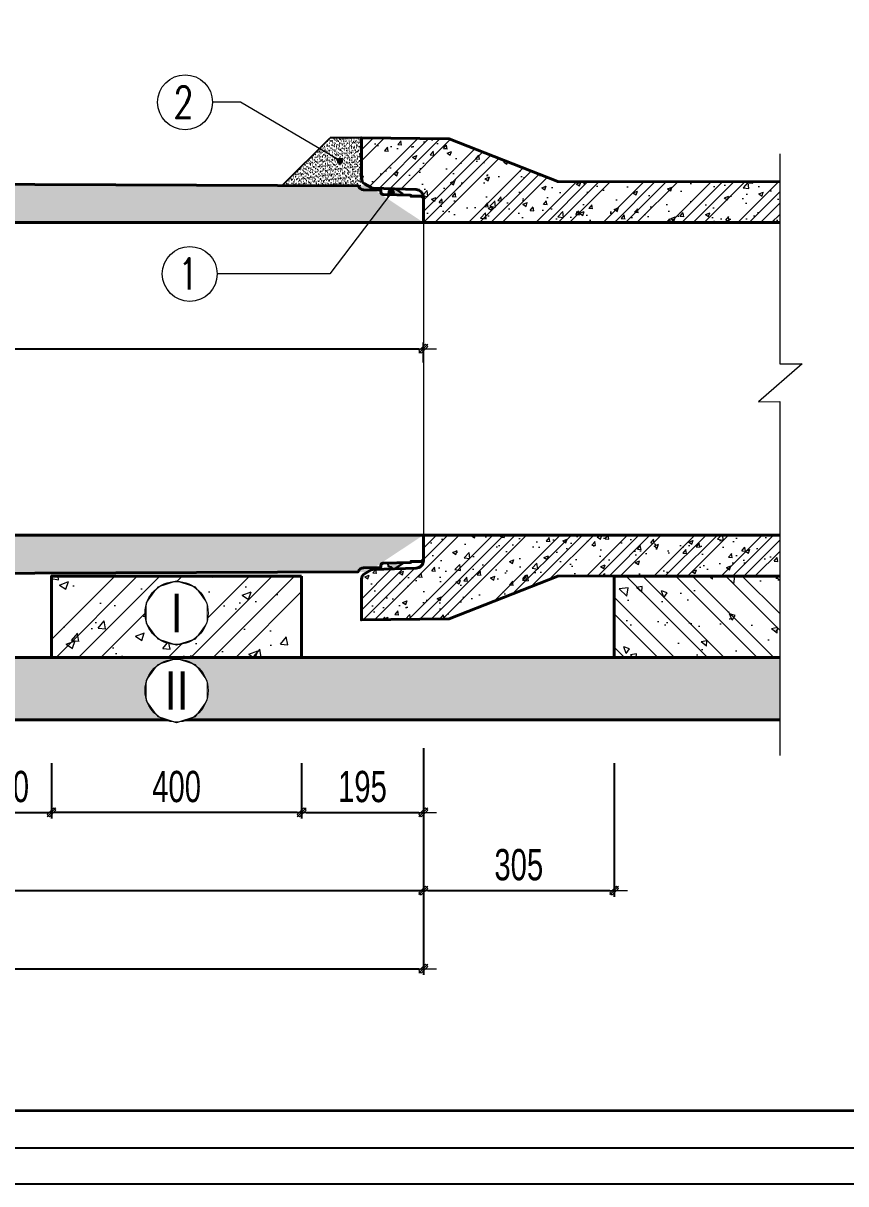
# Model space of a CAD drawing. Header units: inches. Extents: x -676 to 53517, y -16349 to 46516.
# Drawn here: x 37969 to 39285, y 2050 to 3906 of the extents above; entities that cross this region are included whole.
import ezdxf
from ezdxf.enums import TextEntityAlignment as Align

# ---------------------------------------------------------------- set-up
doc = ezdxf.new("R2010")
doc.units = ezdxf.units.IN
doc.header["$MEASUREMENT"] = 0
doc.set_wipeout_variables(frame=1)
for name, color, linetype, lineweight in [('CAT1', 2, 'Continuous', 40), ('dim', 144, 'Continuous', 13), ('ISO', 153, 'Continuous', 13), ('JOINT TAM GIAC', 151, 'Continuous', 25), ('LC Dim', 8, 'Continuous', 18), ('LC Hatch', 252, 'Continuous', 9), ('LC ISO', 153, 'Continuous', 13), ('LC Net manh', 9, 'Continuous', 5), ('LC Net thay', 7, 'Continuous', 25), ('LC Text1', 3, 'Continuous', 20), ('LC Text2', 7, 'Continuous', 25), ('THEP', 1, 'Continuous', 35)]:
    doc.layers.add(name, color=color, linetype=linetype, lineweight=lineweight)
doc.layers.add('ENTTNTHIETKE1', color=2, linetype='Continuous')
doc.layers.add('KHUNGTEN', color=5, linetype='Continuous')
doc.styles.add('General text 2', font='arial.ttf')
doc.styles.add('HOATBIF', font='hoatbif.shx', dxfattribs={"width": 0.7})
doc.styles.add('LC 3', font='vnsimli.shx', dxfattribs={"width": 0.75})
doc.styles.add('TXTDIM', font='', dxfattribs={"width": 0.7})
doc.styles.get('TXTDIM').set_extended_font_data('.VnArial')
doc.dimstyles.new('1-100(1-25)', dxfattribs={"dimscale": 25, "dimtxt": 2.5, "dimasz": 0.35, "dimexe": 0.5, "dimexo": 0, "dimgap": 0.8, "dimtad": 1, "dimdec": 0, "dimzin": 0, "dimdsep": 46, "dimtxsty": 'HOATBIF', "dimblk1": 'DOT', "dimblk2": 'DOT', "dimsah": 1, "dimcen": -1, "dimdle": 1, "dimclrd": 256, "dimclre": 256, "dimclrt": 4, "dimadec": 3, "dimazin": 2, "dimtfac": 0.333333, "dimtdec": 0, "dimtix": 1, "dimtmove": 2, "dimatfit": 3, "dimldrblk": 'DOT', "dimfxl": 1, "dimtvp": 0.833333, "dimtolj": 1, "dimtzin": 0, "dimarcsym": 0})
doc.dimstyles.new('DIM 20', dxfattribs={"dimscale": 20, "dimtxt": 2, "dimasz": 0.3, "dimexe": 0.5, "dimexo": 0, "dimgap": 0.5, "dimtad": 1, "dimdec": 0, "dimzin": 12, "dimdsep": 46, "dimtxsty": 'TXTDIM', "dimblk": 'SLASH', "dimcen": 1.5, "dimclrd": 144, "dimclre": 144, "dimclrt": 1, "dimadec": 0, "dimazin": 0, "dimtfac": 1, "dimtdec": 0, "dimtix": 1, "dimtmove": 0, "dimatfit": 3, "dimldrblk": 'DOT', "dimfxl": 2, "dimtolj": 1, "dimtzin": 0, "dimlwd": 9, "dimlwe": 9, "dimarcsym": 1})
pattern_1 = [(50, (14880.325, 33668.095), (72.87387, -6.37563), [7.62, -83.82]), (355, (14880.325, 33668.095), (-14.09713, 76.42266), [6.096, -67.056]), (100.451, (14886.4, 33667.56), (58.777, 70.04668), [6.476, -71.236]), (50, (14960.325, 33748.095), (72.87387, -6.37563), [7.62, -83.82]), (355, (14960.325, 33748.095), (-14.09713, 76.42266), [6.096, -67.056]), (100.451, (14966.4, 33747.56), (58.777, 70.04668), [6.476, -71.236]), (46.1842, (14880.325, 33688.415), (108.43162, -16.81693), [11.43, -125.73]), (96.6356, (14889.36, 33687.01), (94.9617, 98.97022), [9.714, -106.854]), (351.184, (14880.32, 33688.41), (94.96184, 98.97005), [9.144, -100.584]), (46.1842, (14960.325, 33768.415), (108.43162, -16.81693), [11.43, -125.73]), (96.6356, (14969.36, 33767.01), (94.9617, 98.97022), [9.714, -106.854]), (351.184, (14960.32, 33768.41), (94.96184, 98.97005), [9.144, -100.584]), (21, (14890.485, 33683.335), (60.64595, -40.90621), [7.62, -83.82]), (326, (14890.485, 33683.335), (24.72081, 73.67519), [6.096, -67.056]), (71.4514, (14895.54, 33679.926), (85.3666, 32.76914), [6.476, -71.236]), (21, (14970.485, 33763.335), (60.64595, -40.90621), [7.62, -83.82]), (326, (14970.485, 33763.335), (24.72081, 73.67519), [6.096, -67.056]), (71.4514, (14975.54, 33759.926), (85.3666, 32.76914), [6.476, -71.236]), (37.5, (14880.325, 33668.095), (1.235441, 33.822016), [0, -66.2432, 0, -68.072, 0, -67.31]), (7.5, (14880.325, 33668.095), (26.727865, 40.07223), [0, -38.8112, 0, -64.7192, 0, -25.654]), (327.5, (14857.668, 33668.095), (54.236238, -2.291498), [0, -25.4, 0, -79.248, 0, -105.156]), (317.5, (14847.51, 33668.095), (59.25167, 10.170596), [0, -33.02, 0, -52.6288, 0, -74.676]), (45, (14880.325, 33668.095), (-53.88154, 53.88154), []), (45, (14898.285, 33668.095), (-53.88154, 53.88154), []), (45, (14916.246, 33668.095), (-53.88154, 53.88154), []), (45, (14934.21, 33668.095), (-53.88154, 53.88154), [])]
pattern_2 = [(50, (12880.325, 33668.095), (72.87387, -6.37563), [7.62, -83.82]), (355, (12880.325, 33668.095), (-14.09713, 76.42266), [6.096, -67.056]), (100.451, (12886.4, 33667.56), (58.777, 70.04668), [6.476, -71.236]), (50, (12960.325, 33748.095), (72.87387, -6.37563), [7.62, -83.82]), (355, (12960.325, 33748.095), (-14.09713, 76.42266), [6.096, -67.056]), (100.451, (12966.4, 33747.56), (58.777, 70.04668), [6.476, -71.236]), (46.1842, (12880.325, 33688.415), (108.43162, -16.81693), [11.43, -125.73]), (96.6356, (12889.36, 33687.01), (94.9617, 98.97022), [9.714, -106.854]), (351.184, (12880.32, 33688.41), (94.96184, 98.97005), [9.144, -100.584]), (46.1842, (12960.325, 33768.415), (108.43162, -16.81693), [11.43, -125.73]), (96.6356, (12969.36, 33767.01), (94.9617, 98.97022), [9.714, -106.854]), (351.184, (12960.32, 33768.41), (94.96184, 98.97005), [9.144, -100.584]), (21, (12890.485, 33683.335), (60.64595, -40.90621), [7.62, -83.82]), (326, (12890.485, 33683.335), (24.72081, 73.67519), [6.096, -67.056]), (71.4514, (12895.54, 33679.926), (85.3666, 32.76914), [6.476, -71.236]), (21, (12970.485, 33763.335), (60.64595, -40.90621), [7.62, -83.82]), (326, (12970.485, 33763.335), (24.72081, 73.67519), [6.096, -67.056]), (71.4514, (12975.54, 33759.926), (85.3666, 32.76914), [6.476, -71.236]), (37.5, (12880.325, 33668.095), (1.235441, 33.822016), [0, -66.2432, 0, -68.072, 0, -67.31]), (7.5, (12880.325, 33668.095), (26.727865, 40.07223), [0, -38.8112, 0, -64.7192, 0, -25.654]), (327.5, (12857.668, 33668.095), (54.236238, -2.291498), [0, -25.4, 0, -79.248, 0, -105.156]), (317.5, (12847.51, 33668.095), (59.25167, 10.170596), [0, -33.02, 0, -52.6288, 0, -74.676]), (45, (12880.325, 33668.095), (-53.88154, 53.88154), []), (45, (12898.285, 33668.095), (-53.88154, 53.88154), []), (45, (12916.246, 33668.095), (-53.88154, 53.88154), []), (45, (12934.21, 33668.095), (-53.88154, 53.88154), [])]

# ---------------------------------------------------------------- blocks, each defined once
blk = doc.blocks.new('DOT')
at = {"layer": 'LC Dim'}
blk.add_line((-3, 0), (3, 0), dxfattribs=at)
at = {"layer": 'LC Dim', "color": 4}
blk.add_line((-1, -1), (1, 1), dxfattribs=at)
blk.add_lwpolyline([(0.5, 1), (-1, -0.5), (-0.5, -1), (1, 0.5)], close=True, dxfattribs=at)
blk = doc.blocks.new('*D668')
at = {"layer": 'Defpoints', "color": 0, "ltscale": 2, "transparency": 16777216}
for p in [(37864.7, 2722.9), (38014.7, 2722.9), (38014.7, 2644.4)]:
    blk.add_point(p, dxfattribs=at)
at = {"layer": 'LC Dim', "lineweight": -2, "ltscale": 2, "transparency": 16777216}
for p, q in [((37864.7, 2722.9), (37864.7, 2634.4)), ((38014.7, 2722.9), (38014.7, 2634.4)), ((37871.7, 2644.4), (38007.7, 2644.4))]:
    blk.add_line(p, q, dxfattribs=at)
at = {"layer": 'LC Dim', "lineweight": -2, "ltscale": 2, "transparency": 16777216, "xscale": 7, "yscale": 7, "zscale": 7, "rotation": 180}
blk.add_blockref('DOT', (37864.7, 2644.4), dxfattribs=at)
at = {"layer": 'LC Dim', "lineweight": -2, "ltscale": 2, "transparency": 16777216, "xscale": 7, "yscale": 7, "zscale": 7}
blk.add_blockref('DOT', (38014.7, 2644.4), dxfattribs=at)
at = {"layer": 'LC Dim', "color": 4, "ltscale": 2, "transparency": 16777216, "insert": (37939.7, 2685.4), "char_height": 50, "attachment_point": 5, "style": 'HOATBIF'}
blk.add_mtext('\\A1;150', dxfattribs=at)
blk = doc.blocks.new('_Dot')
at = {"color": 0, "linetype": 'ByBlock', "lineweight": -2}
blk.add_line((-0.5, 0), (-1, 0), dxfattribs=at)
at = {"color": 0, "linetype": 'ByBlock', "const_width": 0.5}
blk.add_lwpolyline([(-0.25, 0, 1), (0.25, 0, 1)], format="xyb", close=True, dxfattribs=at)
blk = doc.blocks.new('*D669')
at = {"layer": 'Defpoints', "color": 0, "ltscale": 2, "transparency": 16777216}
for p in [(38014.7, 2722.9), (38414.7, 2722.9), (38014.7, 2644.4)]:
    blk.add_point(p, dxfattribs=at)
at = {"layer": 'LC Dim', "lineweight": -2, "ltscale": 2, "transparency": 16777216}
for p, q in [((38014.7, 2722.9), (38014.7, 2634.4)), ((38414.7, 2722.9), (38414.7, 2634.4)), ((38407.7, 2644.4), (38021.7, 2644.4))]:
    blk.add_line(p, q, dxfattribs=at)
at = {"layer": 'LC Dim', "lineweight": -2, "ltscale": 2, "transparency": 16777216, "xscale": 7, "yscale": 7, "zscale": 7, "rotation": 180}
blk.add_blockref('DOT', (38014.7, 2644.4), dxfattribs=at)
at = {"layer": 'LC Dim', "lineweight": -2, "ltscale": 2, "transparency": 16777216, "xscale": 7, "yscale": 7, "zscale": 7}
blk.add_blockref('DOT', (38414.7, 2644.4), dxfattribs=at)
at = {"layer": 'LC Dim', "color": 4, "ltscale": 2, "transparency": 16777216, "insert": (38214.7, 2685.4), "char_height": 50, "attachment_point": 5, "style": 'HOATBIF'}
blk.add_mtext('\\A1;400', dxfattribs=at)
blk = doc.blocks.new('*D671')
at = {"layer": 'Defpoints', "color": 0, "ltscale": 2, "transparency": 16777216}
for p in [(36509.4, 2722.9), (38609.4, 2722.9), (38609.4, 2394.4)]:
    blk.add_point(p, dxfattribs=at)
at = {"layer": 'LC Dim', "lineweight": -2, "ltscale": 2, "transparency": 16777216}
for p, q in [((36509.4, 2722.9), (36509.4, 2384.4)), ((38609.4, 2722.9), (38609.4, 2384.4)), ((36516.4, 2394.4), (38602.4, 2394.4))]:
    blk.add_line(p, q, dxfattribs=at)
at = {"layer": 'LC Dim', "lineweight": -2, "ltscale": 2, "transparency": 16777216, "xscale": 7, "yscale": 7, "zscale": 7, "rotation": 180}
blk.add_blockref('DOT', (36509.4, 2394.4), dxfattribs=at)
at = {"layer": 'LC Dim', "lineweight": -2, "ltscale": 2, "transparency": 16777216, "xscale": 7, "yscale": 7, "zscale": 7}
blk.add_blockref('DOT', (38609.4, 2394.4), dxfattribs=at)
at = {"layer": 'LC Dim', "color": 4, "ltscale": 2, "transparency": 16777216, "insert": (37559.4, 2435.4), "char_height": 50, "attachment_point": 5, "style": 'HOATBIF'}
blk.add_mtext('\\A1;2100', dxfattribs=at)
blk = doc.blocks.new('*D672')
at = {"layer": 'Defpoints', "color": 0, "ltscale": 2, "transparency": 16777216}
for p in [(36609.4, 2722.9), (38609.4, 2722.9), (38609.4, 2519.4)]:
    blk.add_point(p, dxfattribs=at)
at = {"layer": 'LC Dim', "lineweight": -2, "ltscale": 2, "transparency": 16777216}
for p, q in [((36609.4, 2722.9), (36609.4, 2509.4)), ((38609.4, 2722.9), (38609.4, 2509.4)), ((36616.4, 2519.4), (38602.4, 2519.4))]:
    blk.add_line(p, q, dxfattribs=at)
at = {"layer": 'LC Dim', "lineweight": -2, "ltscale": 2, "transparency": 16777216, "xscale": 7, "yscale": 7, "zscale": 7, "rotation": 180}
blk.add_blockref('DOT', (36609.4, 2519.4), dxfattribs=at)
at = {"layer": 'LC Dim', "lineweight": -2, "ltscale": 2, "transparency": 16777216, "xscale": 7, "yscale": 7, "zscale": 7}
blk.add_blockref('DOT', (38609.4, 2519.4), dxfattribs=at)
at = {"layer": 'LC Dim', "color": 4, "ltscale": 2, "transparency": 16777216, "insert": (37609.4, 2560.4), "char_height": 50, "attachment_point": 5, "style": 'HOATBIF'}
blk.add_mtext('\\A1;2000', dxfattribs=at)
blk = doc.blocks.new('*D675')
at = {"layer": 'Defpoints', "color": 0, "ltscale": 2, "transparency": 16777216}
for p in [(38609.4, 2746.8), (38414.7, 2722.9), (38609.4, 2644.4)]:
    blk.add_point(p, dxfattribs=at)
at = {"layer": 'LC Dim', "lineweight": -2, "ltscale": 2, "transparency": 16777216}
for p, q in [((38609.4, 2746.8), (38609.4, 2634.4)), ((38414.7, 2722.9), (38414.7, 2634.4)), ((38421.7, 2644.4), (38602.4, 2644.4))]:
    blk.add_line(p, q, dxfattribs=at)
at = {"layer": 'LC Dim', "lineweight": -2, "ltscale": 2, "transparency": 16777216, "xscale": 7, "yscale": 7, "zscale": 7, "rotation": 180}
blk.add_blockref('DOT', (38414.7, 2644.4), dxfattribs=at)
at = {"layer": 'LC Dim', "lineweight": -2, "ltscale": 2, "transparency": 16777216, "xscale": 7, "yscale": 7, "zscale": 7}
blk.add_blockref('DOT', (38609.4, 2644.4), dxfattribs=at)
at = {"layer": 'LC Dim', "color": 4, "ltscale": 2, "transparency": 16777216, "insert": (38512, 2685.4), "char_height": 50, "attachment_point": 5, "style": 'HOATBIF'}
blk.add_mtext('\\A1;195', dxfattribs=at)
blk = doc.blocks.new('*D677')
at = {"layer": 'Defpoints', "color": 0, "ltscale": 2, "transparency": 16777216}
for p in [(38609.4, 2722.9), (38914.7, 2722.9), (38914.7, 2519.4)]:
    blk.add_point(p, dxfattribs=at)
at = {"layer": 'LC Dim', "lineweight": -2, "ltscale": 2, "transparency": 16777216}
for p, q in [((38609.4, 2722.9), (38609.4, 2509.4)), ((38914.7, 2722.9), (38914.7, 2509.4)), ((38616.4, 2519.4), (38907.7, 2519.4))]:
    blk.add_line(p, q, dxfattribs=at)
at = {"layer": 'LC Dim', "lineweight": -2, "ltscale": 2, "transparency": 16777216, "xscale": 7, "yscale": 7, "zscale": 7, "rotation": 180}
blk.add_blockref('DOT', (38609.4, 2519.4), dxfattribs=at)
at = {"layer": 'LC Dim', "lineweight": -2, "ltscale": 2, "transparency": 16777216, "xscale": 7, "yscale": 7, "zscale": 7}
blk.add_blockref('DOT', (38914.7, 2519.4), dxfattribs=at)
at = {"layer": 'LC Dim', "color": 4, "ltscale": 2, "transparency": 16777216, "insert": (38762, 2560.4), "char_height": 50, "attachment_point": 5, "style": 'HOATBIF'}
blk.add_mtext('\\A1;305', dxfattribs=at)
blk = doc.blocks.new('*D679')
at = {"layer": 'Defpoints', "color": 0, "ltscale": 2, "transparency": 16777216}
for p in [(38609.4, 3385.9), (36609.4, 3364), (38609.4, 3364)]:
    blk.add_point(p, dxfattribs=at)
at = {"layer": 'LC Dim', "lineweight": -2, "ltscale": 2, "transparency": 16777216}
for p, q in [((36609.4, 3364), (36609.4, 3395.9)), ((36616.4, 3385.9), (38602.4, 3385.9)), ((38609.4, 3364), (38609.4, 3395.9))]:
    blk.add_line(p, q, dxfattribs=at)
at = {"layer": 'LC Dim', "lineweight": -2, "ltscale": 2, "transparency": 16777216, "xscale": 7, "yscale": 7, "zscale": 7, "rotation": 180}
blk.add_blockref('DOT', (36609.4, 3385.9), dxfattribs=at)
at = {"layer": 'LC Dim', "lineweight": -2, "ltscale": 2, "transparency": 16777216, "xscale": 7, "yscale": 7, "zscale": 7}
blk.add_blockref('DOT', (38609.4, 3385.9), dxfattribs=at)
at = {"layer": 'LC Dim', "color": 4, "ltscale": 2, "transparency": 16777216, "insert": (37609.4, 3426.9), "char_height": 50, "attachment_point": 5, "style": 'HOATBIF'}
blk.add_mtext('\\A1;2000', dxfattribs=at)
blk = doc.blocks.new('*U66')
at = {"layer": 'Defpoints'}
blk.add_lwpolyline([(0, 4.25), (-2.5, 3.44), (-4.04, 1.31), (-4.04, -1.31), (-2.5, -3.44), (0, -4.25), (2.5, -3.44), (4.04, -1.31), (4.04, 1.31), (2.5, 3.44)], close=True, dxfattribs=at)
at = {"layer": 'LC Text1', "style": 'General text 2', "width": 0.8, "flags": 8}
blk.add_attdef('SYMBOL', text='', height=5.2, dxfattribs=at).set_placement((0, 0), align=Align.MIDDLE_CENTER)
blk.add_wipeout([(0, 4.25), (-2.5, 3.44), (-4.04, 1.31), (-4.04, -1.31), (-2.5, -3.44), (0, -4.25), (2.5, -3.44), (4.04, -1.31), (4.04, 1.31), (2.5, 3.44)]).dxf.layer = 'LC Net manh'
at = {"layer": 'LC ISO'}
blk.add_circle((0, 0), 4.25, dxfattribs=at)
blk = doc.blocks.new('SLASH')
at = {"layer": 'dim', "color": 16, "linetype": 'Continuous'}
for p, q in [((-1.2, 0), (1.2, 0)), ((-0.6, -0.6), (0.6, 0.6))]:
    blk.add_line(p, q, dxfattribs=at)
blk = doc.blocks.new('khung vpn')
at = {"layer": 'Defpoints'}
blk.add_line((52498.758, -4235.276), (52556.46, -4235.276), dxfattribs=at)
at = {"layer": 'KHUNGTEN'}
blk.add_lwpolyline([(52556.243, -4234.885), (52502.048, -4234.885), (52502.048, -4195.662), (52556.243, -4195.662)], close=True, dxfattribs=at)
at = {"layer": 'THEP'}
blk.add_lwpolyline([(52555.832, -4234.474), (52502.459, -4234.474), (52502.459, -4196.073), (52555.832, -4196.073)], close=True, dxfattribs=at)

msp = doc.modelspace()

# ---------------------------------------------------------------- hatches: boundary and pattern name
at = {"layer": 'JOINT TAM GIAC'}
h = msp.add_hatch(color=256, dxfattribs=at)
h.paths.add_polyline_path([(38576.3, 3631.8, 0.524425), (38576.7, 3633.3), (38564.1, 3641.3), (38559.9, 3641.5), (38559.8, 3641, -0.329988), (38558.5, 3639.1), (38557.8, 3638.9), (38553.7, 3638), (38557.8, 3632.4)])
h.paths.add_polyline_path([(38553.7, 3638), (38553.4, 3637.9), (38553, 3633.3, 0.429124), (38553.6, 3632.5), (38557.8, 3632.4)])
h = msp.add_hatch(color=256, dxfattribs=at)
h.paths.add_polyline_path([(38576.3, 3043.7, -0.524425), (38576.7, 3042.1), (38564.1, 3034.2), (38559.9, 3034), (38559.8, 3034.5, 0.329988), (38558.5, 3036.3), (38557.8, 3036.5), (38553.7, 3037.5), (38557.8, 3043.1)])
h.paths.add_polyline_path([(38553.7, 3037.5), (38553.4, 3037.6), (38553, 3042.2, -0.429124), (38553.6, 3042.9), (38557.8, 3043.1)])
at = {"layer": 'LC Hatch', "ltscale": 200}
h = msp.add_hatch(dxfattribs=at)
h.set_pattern_fill('BT-DA1X2', color=256, scale=0.4, style=0, pattern_type=2)
h.set_pattern_definition(pattern_2)
edge = h.paths.add_edge_path()
edge.add_line((38520.7, 3646.5), (36824.2, 3653.2))
edge.add_line((36824.2, 3653.2), (36650.4, 3721.7))
edge.add_line((36650.4, 3721.7), (36510.4, 3723.2))
edge.add_line((36510.4, 3723.2), (36510.4, 3658.3))
edge.add_arc((36520.4, 3658.3), 10, 180, 240)
edge.add_line((36515.4, 3649.6), (36526, 3643.4))
edge.add_arc((36529, 3648.6), 6, 240, 268.1689)
edge.add_line((36528.9, 3642.6), (36597.7, 3640.4))
edge.add_arc((36597.4, 3628.5), 12, 0, 88.1689, ccw=False)
edge.add_line((36609.4, 3628.5), (36609.4, 3587.7))
edge.add_line((36609.4, 3587.7), (38609.4, 3587.7))
edge.add_line((38609.4, 3587.7), (38520.7, 3646.5))
h = msp.add_hatch(dxfattribs=at)
h.set_pattern_fill('AR-SAND', color=256, scale=3)
h.set_pattern_definition([(37.5, (119529.9315, 79746.837), (-0.18898007, 5.7804713), [0, -4.56, 0, -5.1, 0, -4.875]), (7.5, (119529.9315, 79746.837), (5.3093301, 8.4664382), [0, -2.46, 0, -4.11, 0, -1.575]), (327.5, (119526.2415, 79746.837), (9.34242559, 0.01697716), [0, -1.5, 0, -5.4, 0, -7.05]), (317.5, (119526.2415, 79746.837), (9.0183798, 2.6330267), [0, -0.75, 0, -3.54, 0, -4.05])])
h.paths.add_polyline_path([(38460.4, 3723.2), (38383.7, 3646.6), (38510.4, 3646.2), (38510.4, 3658.3), (38510.4, 3723.2)])
h = msp.add_hatch(dxfattribs=at)
h.set_pattern_fill('BT-DA1X2', color=256, scale=0.4, style=0, pattern_type=2)
h.set_pattern_definition(pattern_1)
edge = h.paths.add_edge_path()
edge.add_line((39179.3, 3652.7), (38824.2, 3653.2))
edge.add_line((38824.2, 3653.2), (38650.4, 3721.7))
edge.add_line((38650.4, 3721.7), (38510.4, 3723.2))
edge.add_line((38510.4, 3723.2), (38510.4, 3658.3))
edge.add_arc((38520.4, 3658.3), 10, 180, 240)
edge.add_line((38515.4, 3649.6), (38526, 3643.4))
edge.add_arc((38529, 3648.6), 6, 240, 268.1689)
edge.add_line((38528.9, 3642.6), (38597.7, 3640.4))
edge.add_arc((38597.4, 3628.5), 12, 0, 88.1689, ccw=False)
edge.add_line((38609.4, 3628.5), (38609.4, 3587.7))
edge.add_line((38609.4, 3587.7), (39179.3, 3587.7))
edge.add_line((39179.3, 3587.7), (39179.3, 3652.7))
h = msp.add_hatch(dxfattribs=at)
h.set_pattern_fill('BT-DA1X2', color=256, scale=0.4, style=0, pattern_type=2)
h.set_pattern_definition(pattern_1)
edge = h.paths.add_edge_path()
edge.add_line((39179.3, 3087.8), (38609.4, 3087.8))
edge.add_line((38609.4, 3087.8), (38609.4, 3047))
edge.add_arc((38597.4, 3047), 12, -88.1689, 0, ccw=False)
edge.add_line((38597.7, 3035), (38528.9, 3032.8))
edge.add_arc((38529, 3026.8), 6, 91.8311, 120)
edge.add_line((38526, 3032), (38515.4, 3025.9))
edge.add_arc((38520.4, 3017.2), 10, 120, 180)
edge.add_line((38510.4, 3017.2), (38510.4, 2952.2))
edge.add_line((38510.4, 2952.2), (38650.4, 2953.7))
edge.add_line((38650.4, 2953.7), (38824.2, 3022.2))
edge.add_line((38824.2, 3022.2), (39179.3, 3022.8))
edge.add_line((39179.3, 3022.8), (39179.3, 3087.8))
h = msp.add_hatch(dxfattribs=at)
h.set_pattern_fill('BT-DA1X2', color=256, scale=0.8, style=0, pattern_type=2)
h.set_pattern_definition([(50, (14880.32, 33668.1), (145.74774, -12.75127), [15.24, -167.64]), (355, (14880.32, 33668.1), (-28.19426, 152.8453), [12.192, -134.112]), (100.451, (14892.47, 33667.03), (117.554, 140.09335), [12.952, -142.472]), (50, (15040.32, 33828.1), (145.74774, -12.75127), [15.24, -167.64]), (355, (15040.32, 33828.1), (-28.19426, 152.8453), [12.192, -134.112]), (100.451, (15052.47, 33827.03), (117.554, 140.09335), [12.952, -142.472]), (46.1842, (14880.32, 33708.73), (216.8632, -33.6339), [22.86, -251.46]), (96.6356, (14898.4, 33705.93), (189.9234, 197.9404), [19.428, -213.708]), (351.184, (14880.32, 33708.73), (189.9237, 197.9401), [18.288, -201.168]), (46.1842, (15040.32, 33868.73), (216.8632, -33.6339), [22.86, -251.46]), (96.6356, (15058.4, 33865.93), (189.9234, 197.9404), [19.428, -213.708]), (351.184, (15040.32, 33868.73), (189.9237, 197.9401), [18.288, -201.168]), (21, (14900.64, 33698.57), (121.2919, -81.8124), [15.24, -167.64]), (326, (14900.64, 33698.57), (49.4416, 147.3504), [12.192, -134.112]), (71.4514, (14910.75, 33691.76), (170.7332, 65.5383), [12.952, -142.472]), (21, (15060.64, 33858.57), (121.2919, -81.8124), [15.24, -167.64]), (326, (15060.64, 33858.57), (49.4416, 147.3504), [12.192, -134.112]), (71.4514, (15070.75, 33851.76), (170.7332, 65.5383), [12.952, -142.472]), (37.5, (14880.325, 33668.095), (2.47088, 67.64403), [0, -132.4864, 0, -136.144, 0, -134.62]), (7.5, (14880.325, 33668.095), (53.45573, 80.14446), [0, -77.6224, 0, -129.4384, 0, -51.308]), (327.5, (14835.01, 33668.095), (108.472476, -4.582995), [0, -50.8, 0, -158.496, 0, -210.312]), (317.5, (14814.69, 33668.09), (118.50335, 20.3412), [0, -66.04, 0, -105.2576, 0, -149.352]), (45, (14880.32, 33668.1), (-107.7631, 107.7631), []), (45, (14916.25, 33668.1), (-107.7631, 107.7631), []), (45, (14952.17, 33668.1), (-107.7631, 107.7631), []), (45, (14988.09, 33668.1), (-107.7631, 107.7631), [])])
h.paths.add_polyline_path([(38414.7, 3022.2), (38014.7, 3022.2), (38014.7, 2892.2), (38414.7, 2892.2)])
at = {"layer": 'LC Hatch'}
h = msp.add_hatch(dxfattribs=at)
h.set_pattern_fill('BTCT', color=256, scale=15, angle=90, style=0)
h.set_pattern_definition([(140, (128395.7, 33043.56), (9.41282, 107.58903), [11.25, -123.75]), (85, (128395.7, 33043.56), (-112.82882, -20.8127), [9, -99]), (190.4514, (128396.49, 33052.52), (-103.41593, 86.77641), [9.56103, -105.17132]), (136.1842, (128365.7, 33043.56), (24.82785, 160.08616), [16.875, -185.625]), (186.6356, (128367.77, 33056.9), (-146.11768, 140.1994), [14.34154, -157.75695]), (81.1842, (128365.7, 33043.56), (-146.1178, 140.1993), [13.5, -148.5]), (111, (128373.2, 33058.56), (60.39283, 89.53606), [11.25, -123.75]), (56, (128373.2, 33058.56), (-108.77251, 36.4973), [9, -99]), (161.4514, (128378.24, 33066.02), (-48.37957, 126.0334), [9.56103, -105.17132]), (127.5, (128395.703, 33043.558), (-49.934078, 1.823978), [0, -97.8, 0, -100.5, 0, -99.375]), (97.5, (128395.703, 33043.56), (-59.161757, 39.46043), [0, -57.3, 0, -95.55, 0, -37.875]), (57.5, (128395.703, 33010.108), (3.38323, 80.073365), [0, -37.5, 0, -117, 0, -155.25]), (47.5, (128395.7, 32995.11), (-15.015747, 87.477925), [0, -48.75, 0, -77.7, 0, -110.25]), (135, (128395.703, 33043.56), (-39.774756, -39.774756), []), (135, (128395.703, 33070.074), (-39.774756, -39.774756), [])])
h.paths.add_polyline_path([(39268.3, 2914.6), (39268.3, 3004.6)])
h.paths.add_polyline_path([(39179.3, 2892.2), (39179.3, 3022.2), (38914.7, 3022.2), (38914.7, 2892.2)])
h = msp.add_hatch(dxfattribs=at)
h.set_pattern_fill('AR-CONC', color=256, scale=8, style=0)
h.set_pattern_definition([(50, (119565.515, 38375.47), (57.380815, -5.02017), [6, -66]), (355, (119565.515, 38375.47), (-11.100107, 60.17537), [4.8, -52.8]), (100.4514, (119570.297, 38375.05), (46.28075, 55.155163), [5.099215, -56.09137]), (46.1842, (119565.515, 38391.47), (85.379284, -13.24152), [9, -99]), (96.6356, (119572.63, 38390.365), (74.77302, 77.92943), [7.64882, -84.13704]), (351.1842, (119565.515, 38391.47), (74.772956, 77.92949), [7.2, -79.2]), (21, (119573.515, 38387.47), (47.752564, -32.209511), [6, -66]), (326, (119573.515, 38387.47), (19.465227, 58.012004), [4.8, -52.8]), (71.4514, (119577.494, 38384.784), (67.21781, 25.80244), [5.099215, -56.09137]), (37.5, (119565.515, 38375.468), (0.9727884, 26.6315083), [0, -52.16, 0, -53.6, 0, -53]), (7.5, (119565.515, 38375.468), (21.045563, 31.552937), [0, -30.56, 0, -50.96, 0, -20.2]), (327.5, (119547.675, 38375.468), (42.705795, -1.8043897), [0, -20, 0, -62.4, 0, -82.8]), (317.5, (119539.675, 38375.47), (46.654894, 8.008399), [0, -26, 0, -41.44, 0, -58.8])])
h.paths.add_polyline_path([(36065.2, 2892.2), (36065.2, 2792.2), (39179.3, 2792.2), (39179.3, 2892.2), (38914.7, 2892.2)])

# ---------------------------------------------------------------- linework, layer by layer
at = {"layer": 'CAT1'}
for p, q in [((36065.2, 3587.7, 0), (39179.3, 3587.7, 0)), ((36065.2, 3087.8, 0), (39179.3, 3087.8, 0)), ((36065.2, 2892.2, 0), (39179.3, 2892.2, 0)), ((36065.2, 2792.2, 0), (39179.3, 2792.2, 0))]:
    msp.add_line(p, q, dxfattribs=at)
at = {"layer": 'CAT1', "elevation": 0}
for points in [[(38609.4, 3587.7), (38609.4, 3625.7, 0.414214), (38605.4, 3629.7), (38589.4, 3629.7), (38589.4, 3630.5, 0.404875), (38588.6, 3631.2), (38544.3, 3632.6, -0.404875), (38541.4, 3635.6), (38541.4, 3638.5, 0.404875), (38540.6, 3639.3), (38513.4, 3640.1, -0.306528), (38505.3, 3646.1), (38505.2, 3646.2), (36824.2, 3653.2), (36650.4, 3721.7), (36510.4, 3723.2), (36510.4, 3658.3, 0.267949), (36515.4, 3649.6), (36526, 3643.4, 0.123533), (36528.9, 3642.6), (36597.7, 3640.4, -0.404884), (36609.4, 3628.5), (36609.4, 3587.7)], [(39179.3, 3652.7), (38824.2, 3653.2), (38650.4, 3721.7), (38510.4, 3723.2), (38510.4, 3658.3, 0.267949), (38515.4, 3649.6), (38526, 3643.4, 0.123533), (38528.9, 3642.6), (38597.7, 3640.4, -0.404884), (38609.4, 3628.5), (38609.4, 3587.7)], [(38609.4, 3087.8), (38609.4, 3049.8, -0.414214), (38605.4, 3045.8), (38589.4, 3045.8), (38589.4, 3045, -0.404875), (38588.6, 3044.2), (38544.3, 3042.8, 0.404875), (38541.4, 3039.8), (38541.4, 3037, -0.404875), (38540.6, 3036.2), (38513.4, 3035.3, 0.306528), (38505.3, 3029.4), (38505.2, 3029.2), (36824.2, 3022.2), (36650.4, 2953.7), (36510.4, 2952.2), (36510.4, 3017.2, -0.267949), (36515.4, 3025.9), (36526, 3032, -0.123533), (36528.9, 3032.8), (36597.7, 3035, 0.404884), (36609.4, 3047), (36609.4, 3087.8)], [(39179.3, 3022.8), (38824.2, 3022.2), (38650.4, 2953.7), (38510.4, 2952.2), (38510.4, 3017.2, -0.267949), (38515.4, 3025.9), (38526, 3032, -0.123533), (38528.9, 3032.8), (38597.7, 3035, 0.404884), (38609.4, 3047), (38609.4, 3087.8)]]:
    msp.add_lwpolyline(points, format="xyb", dxfattribs=at)
msp.add_lwpolyline([(38414.7, 3022.2), (38014.7, 3022.2), (38014.7, 2892.2), (38414.7, 2892.2)], close=True, dxfattribs=at)
msp.add_lwpolyline([(39179.3, 2892.2), (38914.7, 2892.2), (38914.7, 3022.2), (39179.3, 3022.2)], dxfattribs=at)
at = {"layer": 'ISO'}
msp.add_line((38609.4, 3587.7, 0), (38609.4, 3087.8, 0), dxfattribs=at)
at = {"layer": 'ISO', "elevation": 0}
msp.add_lwpolyline([(39179.3, 3697.6), (39179.3, 3361.5), (39215.4, 3361.5), (39145.3, 3301), (39179.3, 3301.3), (39179.3, 2735.5)], dxfattribs=at)
at = {"layer": 'JOINT TAM GIAC', "elevation": 0}
for points in [[(38559.9, 3641.5), (38559.8, 3641, -0.329988), (38558.5, 3639.1), (38557.8, 3638.9), (38553.4, 3637.9), (38553, 3633.3, 0.429124), (38553.6, 3632.5), (38554.5, 3632.5), (38554.7, 3632.4), (38554.9, 3632.3), (38555, 3632.3), (38555.1, 3632.4), (38555.2, 3632.5), (38556.4, 3632.4), (38556.5, 3632.4), (38556.5, 3632.4), (38556.6, 3632.3), (38556.6, 3632.3), (38556.7, 3632.3), (38556.7, 3632.3), (38556.7, 3632.3), (38556.8, 3632.3), (38556.8, 3632.3), (38556.8, 3632.2), (38556.8, 3632.2), (38556.9, 3632.2), (38556.9, 3632.2), (38556.9, 3632.3), (38556.9, 3632.3), (38556.9, 3632.3), (38556.9, 3632.3), (38557, 3632.3), (38557, 3632.3), (38557, 3632.3), (38557, 3632.3), (38557.1, 3632.4), (38557.1, 3632.4), (38557.1, 3632.4), (38558.3, 3632.4), (38558.4, 3632.3), (38558.5, 3632.3), (38558.5, 3632.3), (38558.6, 3632.2), (38558.6, 3632.2), (38558.6, 3632.2), (38558.7, 3632.2), (38558.7, 3632.2), (38558.7, 3632.2), (38558.7, 3632.2), (38558.8, 3632.2), (38558.8, 3632.2), (38558.8, 3632.2), (38558.8, 3632.2), (38558.8, 3632.2), (38558.9, 3632.2), (38558.9, 3632.2), (38558.9, 3632.2), (38558.9, 3632.2), (38558.9, 3632.2), (38559, 3632.3), (38559, 3632.3), (38559, 3632.3), (38559.1, 3632.3), (38560.3, 3632.3), (38560.5, 3632.2), (38560.6, 3632.1), (38560.8, 3632.1), (38560.9, 3632.2), (38561, 3632.3), (38562.2, 3632.2), (38562.4, 3632.1), (38562.6, 3632), (38562.7, 3632), (38562.8, 3632.1), (38562.9, 3632.2), (38564.1, 3632.2), (38564.3, 3632), (38564.5, 3632), (38564.6, 3632), (38564.8, 3632.1), (38564.9, 3632.1), (38566, 3632.1), (38566.3, 3632), (38566.4, 3631.9), (38566.6, 3631.9), (38566.7, 3632), (38566.8, 3632.1), (38568, 3632), (38568.2, 3631.9), (38568.4, 3631.8), (38568.5, 3631.8), (38568.6, 3631.9), (38568.7, 3632), (38569.9, 3632), (38570.1, 3631.8), (38570.3, 3631.8), (38570.4, 3631.8), (38570.5, 3631.9), (38570.6, 3631.9), (38571.8, 3631.9), (38572.1, 3631.8), (38572.2, 3631.7), (38572.3, 3631.7), (38572.5, 3631.8), (38572.6, 3631.9), (38575.9, 3631.8, 0.649989), (38576.7, 3633.3), (38564.1, 3641.3)], [(38559.9, 3034), (38559.8, 3034.5, 0.329988), (38558.5, 3036.3), (38557.8, 3036.5), (38553.4, 3037.6), (38553, 3042.2, -0.429124), (38553.6, 3042.9), (38554.5, 3043), (38554.7, 3043.1), (38554.9, 3043.2), (38555, 3043.2), (38555.1, 3043.1), (38555.2, 3043), (38556.4, 3043), (38556.5, 3043.1), (38556.5, 3043.1), (38556.6, 3043.2), (38556.6, 3043.2), (38556.7, 3043.2), (38556.7, 3043.2), (38556.7, 3043.2), (38556.8, 3043.2), (38556.8, 3043.2), (38556.8, 3043.2), (38556.8, 3043.2), (38556.9, 3043.2), (38556.9, 3043.2), (38556.9, 3043.2), (38556.9, 3043.2), (38556.9, 3043.2), (38556.9, 3043.2), (38557, 3043.2), (38557, 3043.2), (38557, 3043.2), (38557, 3043.1), (38557.1, 3043.1), (38557.1, 3043.1), (38557.1, 3043.1), (38558.3, 3043.1), (38558.4, 3043.2), (38558.5, 3043.2), (38558.5, 3043.2), (38558.6, 3043.2), (38558.6, 3043.3), (38558.6, 3043.3), (38558.7, 3043.3), (38558.7, 3043.3), (38558.7, 3043.3), (38558.7, 3043.3), (38558.8, 3043.3), (38558.8, 3043.3), (38558.8, 3043.3), (38558.8, 3043.3), (38558.8, 3043.3), (38558.9, 3043.3), (38558.9, 3043.3), (38558.9, 3043.3), (38558.9, 3043.2), (38558.9, 3043.2), (38559, 3043.2), (38559, 3043.2), (38559, 3043.2), (38559.1, 3043.1), (38560.3, 3043.2), (38560.5, 3043.3), (38560.6, 3043.4), (38560.8, 3043.4), (38560.9, 3043.3), (38561, 3043.2), (38562.2, 3043.2), (38562.4, 3043.4), (38562.6, 3043.4), (38562.7, 3043.4), (38562.8, 3043.3), (38562.9, 3043.3), (38564.1, 3043.3), (38564.3, 3043.4), (38564.5, 3043.5), (38564.6, 3043.5), (38564.8, 3043.4), (38564.9, 3043.3), (38566, 3043.4), (38566.3, 3043.5), (38566.4, 3043.6), (38566.6, 3043.6), (38566.7, 3043.5), (38566.8, 3043.4), (38568, 3043.4), (38568.2, 3043.6), (38568.4, 3043.6), (38568.5, 3043.6), (38568.6, 3043.6), (38568.7, 3043.5), (38569.9, 3043.5), (38570.1, 3043.6), (38570.3, 3043.7), (38570.4, 3043.7), (38570.5, 3043.6), (38570.6, 3043.5), (38571.8, 3043.6), (38572.1, 3043.7), (38572.2, 3043.8), (38572.3, 3043.8), (38572.5, 3043.7), (38572.6, 3043.6), (38575.9, 3043.7, -0.649989), (38576.7, 3042.1), (38564.1, 3034.2)]]:
    msp.add_lwpolyline(points, format="xyb", dxfattribs=at)
at = {"layer": 'LC Dim'}
for centre in [(38228.3, 3779.9, 0), (38235.8, 3505.4, 0)]:
    msp.add_circle(centre, 43.9, dxfattribs=at)
at = {"layer": 'LC Net thay'}
for p in [(38383.7, 3646.6, 0), (38510.4, 3723.2, 0)]:
    msp.add_line(p, (38460.4, 3723.2, 0), dxfattribs=at)

# ---------------------------------------------------------------- texts
at = {"layer": 'LC Text2', "ltscale": 100, "style": 'LC 3', "width": 0.75}
for s, p in [('2', (38225.8, 3779.9, 0)), ('1', (38233.4, 3505.4, 0))]:
    msp.add_text(s, height=50.1, dxfattribs=at).set_placement(p, align=Align.MIDDLE_CENTER)

# ---------------------------------------------------------------- dimensions: what is measured, and where the dimension line sits
at = {"layer": 'LC Dim', "ltscale": 2}
for base, p1, p2, picture, middle in [((38609.4, 3385.9, 0), (36609.4, 3364, 0), (38609.4, 3364, 0), '*D679', (37609.4, 3426.9, 0)), ((38609.4, 2644.4, 0), (38414.7, 2722.9, 0), (38609.4, 2746.8, 0), '*D675', (38512, 2685.4, 0)), ((38609.4, 2394.4, 0), (36509.4, 2722.9, 0), (38609.4, 2722.9, 0), '*D671', (37559.4, 2435.4, 0)), ((38609.4, 2519.4, 0), (36609.4, 2722.9, 0), (38609.4, 2722.9, 0), '*D672', (37609.4, 2560.4, 0)), ((38914.7, 2519.4, 0), (38609.4, 2722.9, 0), (38914.7, 2722.9, 0), '*D677', (38762, 2560.4, 0))]:
    dim = msp.add_linear_dim(base=base, p1=p1, p2=p2, dimstyle='1-100(1-25)', override={"dimscale": 20}, dxfattribs=at)
    dim.commit()
    dim.dimension.update_dxf_attribs({"geometry": picture, "text_midpoint": middle})
for p1, picture, middle in [((37864.7, 2722.9, 0), '*D668', (37939.7, 2685.4, 0)), ((38414.7, 2722.9, 0), '*D669', (38214.7, 2685.4, 0))]:
    dim = msp.add_linear_dim(base=(38014.7, 2644.4, 0), p1=p1, p2=(38014.7, 2722.9, 0), angle=180, dimstyle='1-100(1-25)', override={"dimscale": 20}, dxfattribs=at)
    dim.commit()
    dim.dimension.update_dxf_attribs({"geometry": picture, "text_midpoint": middle})

# ---------------------------------------------------------------- leaders
at = {"layer": 'LC Hatch'}
for points in [[(38476.1, 3686.2, 0), (38317.1, 3779.9, 0), (38272.2, 3779.9, 0)], [(38558.8, 3635.9, 0), (38459.7, 3505.4, 0), (38279.7, 3505.4, 0)]]:
    msp.add_leader(points, dimstyle='DIM 20', override={"dimasz": 0.5, "dimtad": 0}, dxfattribs=at)

# ---------------------------------------------------------------- next in the draw order: block references
at = {"layer": 'LC Net manh'}
ref = msp.add_blockref('*U66', (38214.7, 2963.2, 0), dxfattribs=dict(at, xscale=11.85611294117333, yscale=11.85611294117333, zscale=11.85611294117333))
ref.add_attrib('SYMBOL', 'I', dxfattribs={"layer": 'LC Text1', "height": 61.7, "style": 'General text 2', "width": 0.8}).set_placement((38214.7, 2963.2, 0), align=Align.MIDDLE_CENTER)
ref = msp.add_blockref('*U66', (38214.7, 2839.2, 0), dxfattribs=dict(at, xscale=11.85611294117333, yscale=11.85611294117333, zscale=11.85611294117333))
ref.add_attrib('SYMBOL', 'II', dxfattribs={"layer": 'LC Text1', "height": 61.65, "style": 'General text 2', "width": 0.8}).set_placement((38214.7, 2839.2, 0), align=Align.MIDDLE_CENTER)

# ---------------------------------------------------------------- next in the draw order: hatches: boundary and pattern name
at = {"layer": 'LC Hatch', "ltscale": 200}
h = msp.add_hatch(dxfattribs=at)
h.set_pattern_fill('BT-DA1X2', color=256, scale=0.4, style=0, pattern_type=2)
h.set_pattern_definition(pattern_2)
edge = h.paths.add_edge_path()
edge.add_line((38520.7, 3028.9), (36824.2, 3022.2))
edge.add_line((36824.2, 3022.2), (36650.4, 2953.7))
edge.add_line((36650.4, 2953.7), (36510.4, 2952.2))
edge.add_line((36510.4, 2952.2), (36510.4, 3017.2))
edge.add_arc((36520.4, 3017.2), 10, 120, 180, ccw=False)
edge.add_line((36515.4, 3025.9), (36526, 3032))
edge.add_arc((36529, 3026.8), 6, 91.8311, 120, ccw=False)
edge.add_line((36528.9, 3032.8), (36597.7, 3035))
edge.add_arc((36597.4, 3047), 12, 271.8311, 360)
edge.add_line((36609.4, 3047), (36609.4, 3087.8))
edge.add_line((36609.4, 3087.8), (38609.4, 3087.8))
edge.add_line((38609.4, 3087.8), (38520.7, 3028.9))

# ---------------------------------------------------------------- next in the draw order: block references
at = {"layer": 'ENTTNTHIETKE1', "color": 6, "xscale": 145.5769351532813, "yscale": 145.5769351532813, "zscale": 145.5769351532813}
msp.add_blockref('khung vpn', (-7607337.1, 618608.9, 0), dxfattribs=at)

doc.saveas('drawing.dxf')
